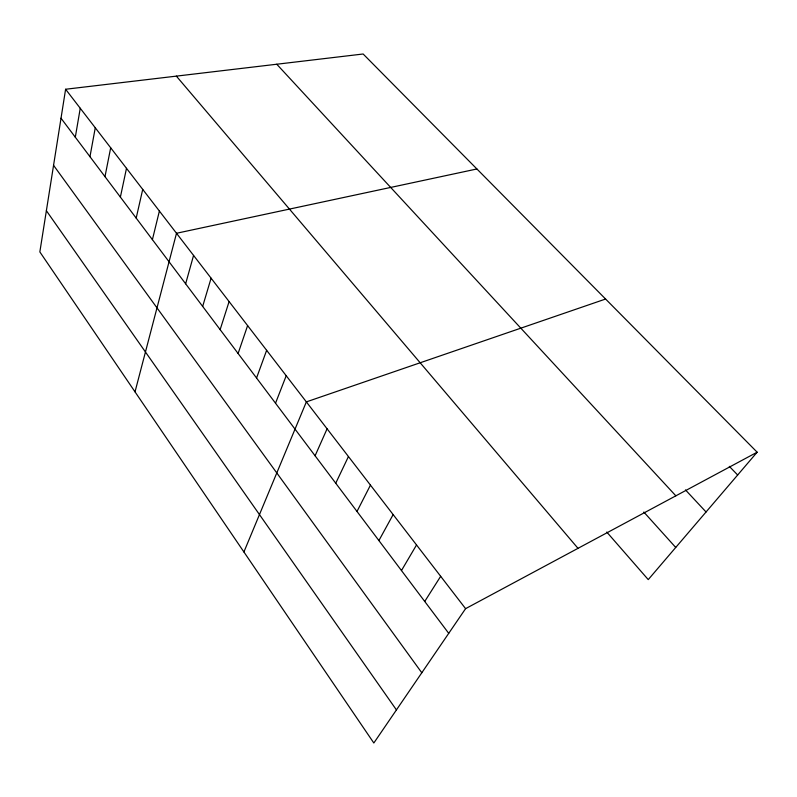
<?xml version="1.0" encoding="UTF-8"?>
<svg xmlns="http://www.w3.org/2000/svg" width="797" height="797" viewBox="0 0 797 797"><rect width="100%" height="100%" fill="white"/><g stroke="black" fill="none" stroke-linecap="round" stroke-linejoin="round"><path stroke-width="1.2" d="M65.603 89.254L39.85 251.922L373.833 743.003L465.587 608.659L757.15 452.198L363.143 53.997L65.603 89.254L465.587 608.659M75.307 137.214L80.248 108.282M89.961 156.68L95.271 127.789M104.985 176.635L110.683 147.794M120.387 197.098L126.494 168.326M136.187 218.099L142.723 189.407M152.406 239.638L159.39 211.046M135.022 391.855L176.506 233.272L476.905 168.974M185.641 283.792L193.571 255.429M202.667 306.417L211.095 278.193M220.141 329.639L229.098 301.575M238.104 353.499L247.608 325.604M256.554 378.007L266.636 350.321M275.523 403.212L286.213 375.736M243.912 551.962L306.357 401.887L605.6 299.034M315.094 455.784L327.089 428.816M335.736 483.221L348.448 456.551M356.996 511.465L370.456 485.124M378.904 540.555L393.14 514.583M401.469 570.542L416.532 544.959M424.731 601.456L440.671 576.301M757.15 452.198L648.25 579.608L606.766 532.047M729.315 466.365L737.663 475.002M685.48 489.926L706.052 511.983M276.768 64.238L675.856 495.824M643.837 512.053L675.726 547.459M176.366 76.133L578.004 548.336M61.01 118.215L448.731 633.336M53.558 165.338L421.802 672.768M46.375 210.697L396.428 709.908"/></g></svg>
